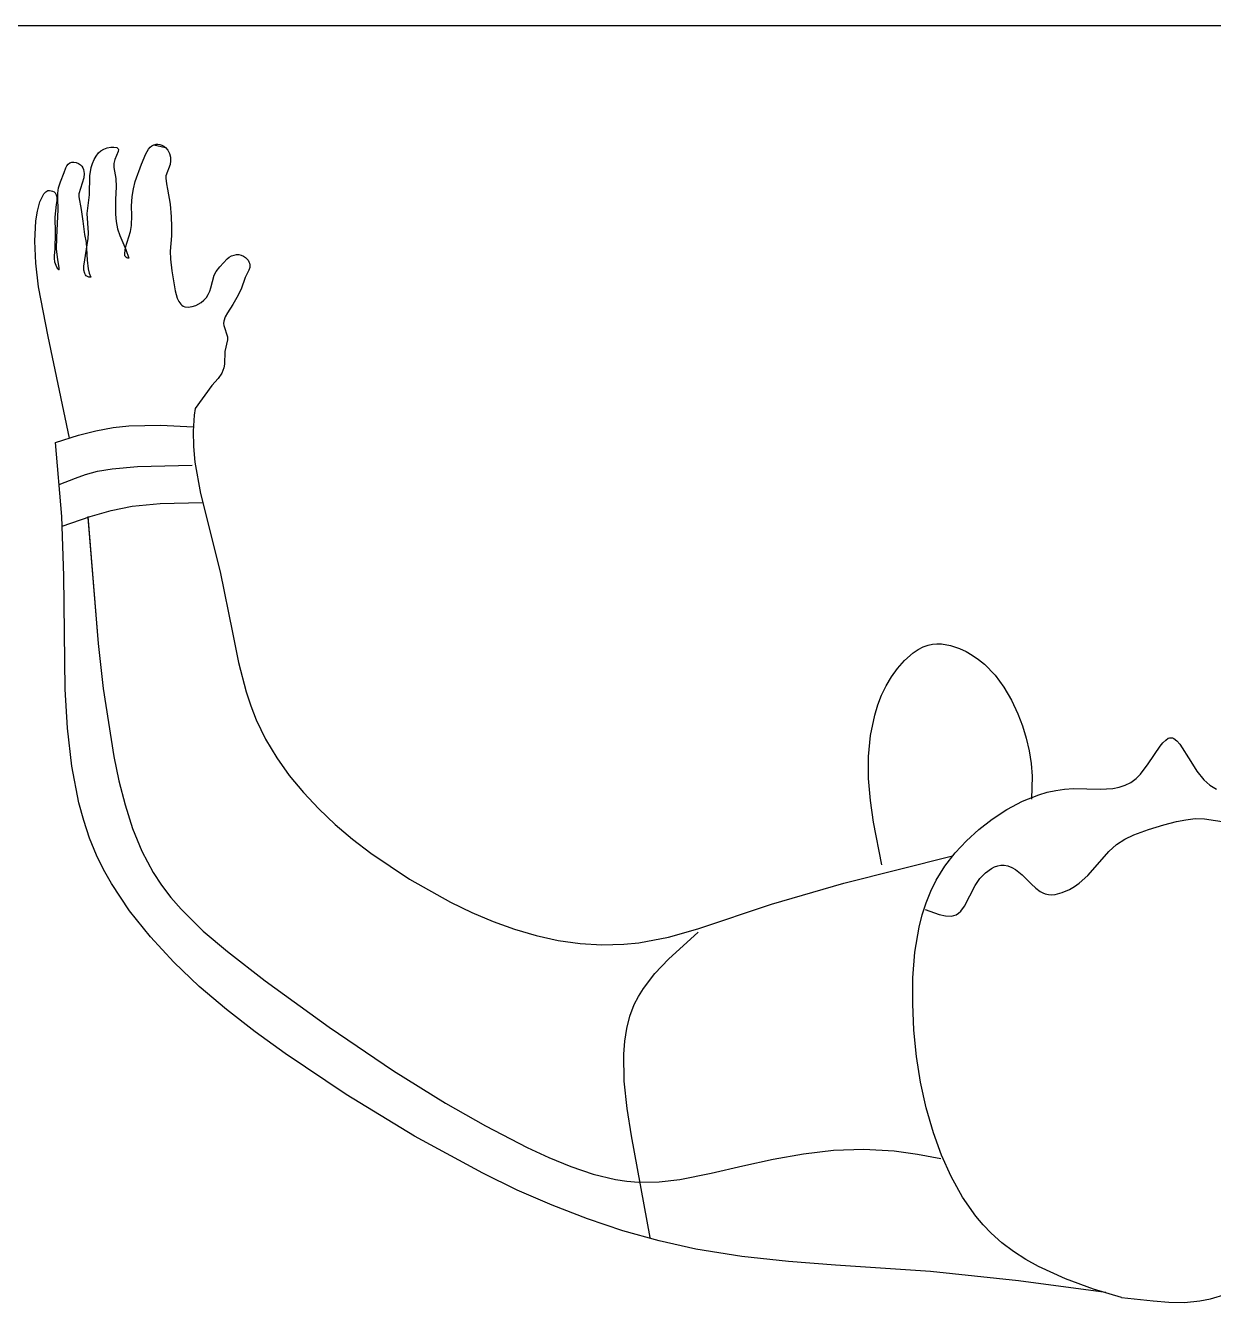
# Model space of a CAD drawing. Header units: metres. Extents: x 151 to 270, y 180 to 223.
# Drawn here: x 179.4234 to 179.6992, y 209.5564 to 209.8528 of the extents above; entities that cross this region are included whole.
import ezdxf

# ---------------------------------------------------------------- set-up
doc = ezdxf.new("R2010")
doc.units = ezdxf.units.M
doc.layers.add('1-AREA DE PRODUCCION', color=7, linetype='Continuous')

msp = doc.modelspace()

# ---------------------------------------------------------------- linework, layer by layer
at = {"layer": '1-AREA DE PRODUCCION', "color": 0}
msp.add_line((178.46996, 209.85282), (179.97515, 209.85282), dxfattribs=at)
at = {"layer": '1-AREA DE PRODUCCION', "color": 0, "lineweight": -2}
for p, q in [((179.44154, 209.82414), (179.44231, 209.82441)), ((179.44154, 209.82414), (179.44231, 209.82441)), ((179.44231, 209.82441), (179.44313, 209.82457)), ((179.44231, 209.82441), (179.44313, 209.82457)), ((179.44313, 209.82457), (179.4439, 209.82461)), ((179.44313, 209.82457), (179.4439, 209.82461)), ((179.4439, 209.82461), (179.44452, 209.82449)), ((179.4439, 209.82461), (179.44452, 209.82449)), ((179.44452, 209.82449), (179.44473, 209.82436)), ((179.44452, 209.82449), (179.44473, 209.82436)), ((179.44473, 209.82436), (179.44481, 209.82429)), ((179.44473, 209.82436), (179.44481, 209.82429)), ((179.44481, 209.82429), (179.44487, 209.8242)), ((179.44481, 209.82429), (179.44487, 209.8242)), ((179.45191, 209.82411), (179.45229, 209.82455)), ((179.45191, 209.82411), (179.45229, 209.82455)), ((179.45229, 209.82455), (179.4527, 209.8249)), ((179.45229, 209.82455), (179.4527, 209.8249)), ((179.4527, 209.8249), (179.45316, 209.82514)), ((179.4527, 209.8249), (179.45316, 209.82514)), ((179.45314, 209.82515), (179.45585, 209.82453)), ((179.45314, 209.82515), (179.45585, 209.82453)), ((179.45316, 209.82514), (179.45367, 209.82526)), ((179.45316, 209.82514), (179.45367, 209.82526)), ((179.45367, 209.82526), (179.45411, 209.82526)), ((179.45367, 209.82526), (179.45411, 209.82526)), ((179.45411, 209.82526), (179.45457, 209.82518)), ((179.45411, 209.82526), (179.45457, 209.82518)), ((179.45457, 209.82518), (179.45502, 209.82503)), ((179.45457, 209.82518), (179.45502, 209.82503)), ((179.45502, 209.82503), (179.45545, 209.82481)), ((179.45502, 209.82503), (179.45545, 209.82481)), ((179.45545, 209.82481), (179.45584, 209.82453)), ((179.45545, 209.82481), (179.45584, 209.82453)), ((179.45584, 209.82453), (179.45641, 209.8239)), ((179.45584, 209.82453), (179.45641, 209.8239)), ((179.43891, 209.82081), (179.43928, 209.8217)), ((179.43891, 209.82081), (179.43928, 209.8217)), ((179.43928, 209.8217), (179.43974, 209.82253)), ((179.43928, 209.8217), (179.43974, 209.82253)), ((179.43974, 209.82253), (179.44031, 209.82327)), ((179.43974, 209.82253), (179.44031, 209.82327)), ((179.44031, 209.82327), (179.44085, 209.82374)), ((179.44031, 209.82327), (179.44085, 209.82374)), ((179.44085, 209.82374), (179.44154, 209.82414)), ((179.44085, 209.82374), (179.44154, 209.82414)), ((179.44408, 209.8217), (179.44388, 209.82076)), ((179.44408, 209.8217), (179.44388, 209.82076)), ((179.44487, 209.82361), (179.44408, 209.8217)), ((179.44487, 209.82361), (179.44408, 209.8217)), ((179.44487, 209.8242), (179.44491, 209.82403)), ((179.44487, 209.8242), (179.44491, 209.82403)), ((179.44491, 209.82403), (179.44487, 209.82361)), ((179.44491, 209.82403), (179.44487, 209.82361)), ((179.45025, 209.82061), (179.45127, 209.82305)), ((179.45025, 209.82061), (179.45127, 209.82305)), ((179.45127, 209.82305), (179.45191, 209.82411)), ((179.45127, 209.82305), (179.45191, 209.82411)), ((179.45641, 209.8239), (179.45679, 209.82314)), ((179.45641, 209.8239), (179.45679, 209.82314)), ((179.45679, 209.82314), (179.45701, 209.8223)), ((179.45679, 209.82314), (179.45701, 209.8223)), ((179.45705, 209.82144), (179.45692, 209.82059)), ((179.45705, 209.82144), (179.45692, 209.82059)), ((179.45701, 209.8223), (179.45705, 209.82144)), ((179.45701, 209.8223), (179.45705, 209.82144)), ((179.43147, 209.8165), (179.43232, 209.81867)), ((179.43147, 209.8165), (179.43232, 209.81867)), ((179.43232, 209.81867), (179.4327, 209.81975)), ((179.43232, 209.81867), (179.4327, 209.81975)), ((179.4327, 209.81975), (179.43293, 209.82024)), ((179.4327, 209.81975), (179.43293, 209.82024)), ((179.43293, 209.82024), (179.43323, 209.82065)), ((179.43293, 209.82024), (179.43323, 209.82065)), ((179.43323, 209.82065), (179.43361, 209.82094)), ((179.43323, 209.82065), (179.43361, 209.82094)), ((179.43361, 209.82094), (179.43407, 209.8211)), ((179.43361, 209.82094), (179.43407, 209.8211)), ((179.43407, 209.8211), (179.4346, 209.82112)), ((179.43407, 209.8211), (179.4346, 209.82112)), ((179.4346, 209.82112), (179.43514, 209.82102)), ((179.4346, 209.82112), (179.43514, 209.82102)), ((179.43514, 209.82102), (179.43566, 209.82081)), ((179.43514, 209.82102), (179.43566, 209.82081)), ((179.43566, 209.82081), (179.43611, 209.82051)), ((179.43566, 209.82081), (179.43611, 209.82051)), ((179.43611, 209.82051), (179.43643, 209.82017)), ((179.43611, 209.82051), (179.43643, 209.82017)), ((179.43643, 209.82017), (179.43667, 209.81979)), ((179.43643, 209.82017), (179.43667, 209.81979)), ((179.43667, 209.81979), (179.43684, 209.81937)), ((179.43667, 209.81979), (179.43684, 209.81937)), ((179.43684, 209.81937), (179.43699, 209.81846)), ((179.43684, 209.81937), (179.43699, 209.81846)), ((179.43699, 209.81846), (179.43688, 209.81749)), ((179.43699, 209.81846), (179.43688, 209.81749)), ((179.43832, 209.81792), (179.43863, 209.81987)), ((179.43832, 209.81792), (179.43863, 209.81987)), ((179.43863, 209.81987), (179.43891, 209.82081)), ((179.43863, 209.81987), (179.43891, 209.82081)), ((179.44388, 209.82076), (179.44388, 209.81987)), ((179.44388, 209.82076), (179.44388, 209.81987)), ((179.44388, 209.81987), (179.44432, 209.81731)), ((179.44388, 209.81987), (179.44432, 209.81731)), ((179.44883, 209.81662), (179.45025, 209.82061)), ((179.44883, 209.81662), (179.45025, 209.82061)), ((179.45692, 209.82059), (179.45596, 209.81794)), ((179.45692, 209.82059), (179.45596, 209.81794)), ((179.43105, 209.81512), (179.43147, 209.8165)), ((179.43105, 209.81512), (179.43147, 209.8165)), ((179.43688, 209.81749), (179.43573, 209.81377)), ((179.43688, 209.81749), (179.43573, 209.81377)), ((179.43824, 209.81353), (179.43832, 209.81792)), ((179.43824, 209.81353), (179.43832, 209.81792)), ((179.44443, 209.81539), (179.44424, 209.81244)), ((179.44443, 209.81539), (179.44424, 209.81244)), ((179.44432, 209.81731), (179.44443, 209.81539)), ((179.44432, 209.81731), (179.44443, 209.81539)), ((179.4484, 209.81492), (179.44883, 209.81662)), ((179.4484, 209.81492), (179.44883, 209.81662)), ((179.45596, 209.81794), (179.45591, 209.81735)), ((179.45596, 209.81794), (179.45591, 209.81735)), ((179.45591, 209.81735), (179.45606, 209.81611)), ((179.45591, 209.81735), (179.45606, 209.81611)), ((179.45606, 209.81611), (179.45635, 209.81485)), ((179.45606, 209.81611), (179.45635, 209.81485)), ((179.42668, 209.81187), (179.4273, 209.81316)), ((179.42668, 209.81187), (179.4273, 209.81316)), ((179.4273, 209.81316), (179.42763, 209.81376)), ((179.4273, 209.81316), (179.42763, 209.81376)), ((179.42763, 209.81376), (179.42804, 209.81423)), ((179.42763, 209.81376), (179.42804, 209.81423)), ((179.42804, 209.81423), (179.42828, 209.81439)), ((179.42804, 209.81423), (179.42828, 209.81439)), ((179.42828, 209.81439), (179.42856, 209.8145)), ((179.42828, 209.81439), (179.42856, 209.8145)), ((179.42856, 209.8145), (179.42891, 209.81453)), ((179.42856, 209.8145), (179.42891, 209.81453)), ((179.42891, 209.81453), (179.42928, 209.81448)), ((179.42891, 209.81453), (179.42928, 209.81448)), ((179.42928, 209.81448), (179.42964, 209.81436)), ((179.42928, 209.81448), (179.42964, 209.81436)), ((179.42964, 209.81436), (179.42997, 209.81419)), ((179.42964, 209.81436), (179.42997, 209.81419)), ((179.42997, 209.81419), (179.43024, 209.81396)), ((179.42997, 209.81419), (179.43024, 209.81396)), ((179.43024, 209.81396), (179.4305, 209.81353)), ((179.43024, 209.81396), (179.4305, 209.81353)), ((179.4305, 209.81353), (179.43062, 209.81302)), ((179.4305, 209.81353), (179.43062, 209.81302)), ((179.43062, 209.81302), (179.43059, 209.81216)), ((179.43062, 209.81302), (179.43059, 209.81216)), ((179.43088, 209.8127), (179.43089, 209.81393)), ((179.43088, 209.8127), (179.43089, 209.81393)), ((179.43097, 209.81015), (179.43088, 209.8127)), ((179.43097, 209.81015), (179.43088, 209.8127)), ((179.43089, 209.81393), (179.43105, 209.81512)), ((179.43089, 209.81393), (179.43105, 209.81512)), ((179.43573, 209.81377), (179.43572, 209.81304)), ((179.43573, 209.81377), (179.43572, 209.81304)), ((179.43572, 209.81304), (179.4363, 209.8101)), ((179.43572, 209.81304), (179.4363, 209.8101)), ((179.43765, 209.80922), (179.43824, 209.81353)), ((179.43765, 209.80922), (179.43824, 209.81353)), ((179.44424, 209.81244), (179.44423, 209.80901)), ((179.44424, 209.81244), (179.44423, 209.80901)), ((179.44793, 209.81088), (179.44809, 209.81316)), ((179.44793, 209.81088), (179.44809, 209.81316)), ((179.44809, 209.81316), (179.4484, 209.81492)), ((179.44809, 209.81316), (179.4484, 209.81492)), ((179.45635, 209.81485), (179.45691, 209.81133)), ((179.45635, 209.81485), (179.45691, 209.81133)), ((179.42578, 209.80751), (179.42615, 209.80974)), ((179.42578, 209.80751), (179.42615, 209.80974)), ((179.42615, 209.80974), (179.42668, 209.81187)), ((179.42615, 209.80974), (179.42668, 209.81187)), ((179.43046, 209.81128), (179.43017, 209.80837)), ((179.43046, 209.81128), (179.43017, 209.80837)), ((179.43059, 209.81216), (179.43046, 209.81128)), ((179.43059, 209.81216), (179.43046, 209.81128)), ((179.43059, 209.80365), (179.43097, 209.81015)), ((179.43059, 209.80365), (179.43097, 209.81015)), ((179.4363, 209.8101), (179.43668, 209.80743)), ((179.4363, 209.8101), (179.43668, 209.80743)), ((179.44803, 209.80873), (179.44793, 209.81088)), ((179.44803, 209.80873), (179.44793, 209.81088)), ((179.45691, 209.81133), (179.45719, 209.8084)), ((179.45691, 209.81133), (179.45719, 209.8084)), ((179.4255, 209.80275), (179.42578, 209.80751)), ((179.4255, 209.80275), (179.42578, 209.80751)), ((179.43017, 209.80837), (179.43024, 209.80469)), ((179.43017, 209.80837), (179.43024, 209.80469)), ((179.43668, 209.80743), (179.43707, 209.80434)), ((179.43668, 209.80743), (179.43707, 209.80434)), ((179.43796, 209.8047), (179.43765, 209.80922)), ((179.43796, 209.8047), (179.43765, 209.80922)), ((179.44423, 209.80901), (179.44441, 209.80731)), ((179.44423, 209.80901), (179.44441, 209.80731)), ((179.44441, 209.80731), (179.44473, 209.80565)), ((179.44441, 209.80731), (179.44473, 209.80565)), ((179.44797, 209.80639), (179.44803, 209.80873)), ((179.44797, 209.80639), (179.44803, 209.80873)), ((179.45719, 209.8084), (179.45728, 209.80619)), ((179.45719, 209.8084), (179.45728, 209.80619)), ((179.43024, 209.80469), (179.43014, 209.80087)), ((179.43024, 209.80469), (179.43014, 209.80087)), ((179.43053, 209.80093), (179.43059, 209.80365)), ((179.43053, 209.80093), (179.43059, 209.80365)), ((179.43707, 209.80434), (179.43743, 209.80243)), ((179.43707, 209.80434), (179.43743, 209.80243)), ((179.43792, 209.80335), (179.43796, 209.8047)), ((179.43792, 209.80335), (179.43796, 209.8047)), ((179.44473, 209.80565), (179.44523, 209.80405)), ((179.44473, 209.80565), (179.44523, 209.80405)), ((179.44523, 209.80405), (179.44661, 209.80083)), ((179.44523, 209.80405), (179.44661, 209.80083)), ((179.4466, 209.80129), (179.4477, 209.805)), ((179.4466, 209.80129), (179.4477, 209.805)), ((179.4477, 209.805), (179.44797, 209.80639)), ((179.4477, 209.805), (179.44797, 209.80639)), ((179.45722, 209.80397), (179.45694, 209.80043)), ((179.45722, 209.80397), (179.45694, 209.80043)), ((179.45728, 209.80619), (179.45722, 209.80397)), ((179.45728, 209.80619), (179.45722, 209.80397)), ((179.42574, 209.79763), (179.4255, 209.80275)), ((179.42574, 209.79763), (179.4255, 209.80275)), ((179.43014, 209.80087), (179.42998, 209.79946)), ((179.43014, 209.80087), (179.42998, 209.79946)), ((179.43085, 209.79849), (179.43053, 209.80093)), ((179.43085, 209.79849), (179.43053, 209.80093)), ((179.43692, 209.79697), (179.43792, 209.80335)), ((179.43692, 209.79697), (179.43792, 209.80335)), ((179.43743, 209.80243), (179.43769, 209.79838)), ((179.43743, 209.80243), (179.43769, 209.79838)), ((179.44638, 209.79991), (179.4466, 209.80129)), ((179.44638, 209.79991), (179.4466, 209.80129)), ((179.44661, 209.80083), (179.44736, 209.7988)), ((179.44661, 209.80083), (179.44736, 209.7988)), ((179.4264, 209.7922), (179.42574, 209.79763)), ((179.4264, 209.7922), (179.42574, 209.79763)), ((179.42998, 209.79946), (179.42997, 209.79874)), ((179.42998, 209.79946), (179.42997, 209.79874)), ((179.42997, 209.79874), (179.43009, 209.79799)), ((179.42997, 209.79874), (179.43009, 209.79799)), ((179.43009, 209.79799), (179.43037, 209.79719)), ((179.43009, 209.79799), (179.43037, 209.79719)), ((179.43117, 209.79654), (179.43085, 209.79849)), ((179.43117, 209.79654), (179.43085, 209.79849)), ((179.43769, 209.79838), (179.43791, 209.79636)), ((179.43769, 209.79838), (179.43791, 209.79636)), ((179.44645, 209.79939), (179.44638, 209.79991)), ((179.44645, 209.79939), (179.44638, 209.79991)), ((179.44654, 209.79918), (179.44645, 209.79939)), ((179.44654, 209.79918), (179.44645, 209.79939)), ((179.44667, 209.79902), (179.44654, 209.79918)), ((179.44667, 209.79902), (179.44654, 209.79918)), ((179.44685, 209.79889), (179.44667, 209.79902)), ((179.44685, 209.79889), (179.44667, 209.79902)), ((179.44708, 209.79882), (179.44685, 209.79889)), ((179.44708, 209.79882), (179.44685, 209.79889)), ((179.44736, 209.7988), (179.44708, 209.79882)), ((179.44736, 209.7988), (179.44708, 209.79882)), ((179.45694, 209.80043), (179.45702, 209.79861)), ((179.45694, 209.80043), (179.45702, 209.79861)), ((179.45702, 209.79861), (179.45736, 209.7959)), ((179.45702, 209.79861), (179.45736, 209.7959)), ((179.46849, 209.79682), (179.4693, 209.79774)), ((179.46849, 209.79682), (179.4693, 209.79774)), ((179.4693, 209.79774), (179.47019, 209.79864)), ((179.4693, 209.79774), (179.47019, 209.79864)), ((179.47019, 209.79864), (179.47067, 209.79903)), ((179.47019, 209.79864), (179.47067, 209.79903)), ((179.47067, 209.79903), (179.4712, 209.79934)), ((179.47067, 209.79903), (179.4712, 209.79934)), ((179.4712, 209.79934), (179.47177, 209.79955)), ((179.4712, 209.79934), (179.47177, 209.79955)), ((179.47177, 209.79955), (179.47231, 209.79964)), ((179.47177, 209.79955), (179.47231, 209.79964)), ((179.47231, 209.79964), (179.47287, 209.79963)), ((179.47231, 209.79964), (179.47287, 209.79963)), ((179.47287, 209.79963), (179.47342, 209.79951)), ((179.47287, 209.79963), (179.47342, 209.79951)), ((179.47342, 209.79951), (179.47395, 209.79929)), ((179.47342, 209.79951), (179.47395, 209.79929)), ((179.47395, 209.79929), (179.47444, 209.79899)), ((179.47395, 209.79929), (179.47444, 209.79899)), ((179.47444, 209.79899), (179.47503, 209.79836)), ((179.47444, 209.79899), (179.47503, 209.79836)), ((179.47503, 209.79836), (179.47524, 209.798)), ((179.47503, 209.79836), (179.47524, 209.798)), ((179.47524, 209.798), (179.47539, 209.79762)), ((179.47524, 209.798), (179.47539, 209.79762)), ((179.47539, 209.79762), (179.47546, 209.79723)), ((179.47539, 209.79762), (179.47546, 209.79723)), ((179.43037, 209.79719), (179.43073, 209.79653)), ((179.43037, 209.79719), (179.43073, 209.79653)), ((179.43073, 209.79653), (179.43106, 209.79615)), ((179.43073, 209.79653), (179.43106, 209.79615)), ((179.43106, 209.79615), (179.43107, 209.79614)), ((179.43106, 209.79615), (179.43107, 209.79614)), ((179.43107, 209.79614), (179.43109, 209.79614)), ((179.43107, 209.79614), (179.43109, 209.79614)), ((179.43109, 209.79614), (179.43111, 209.79615)), ((179.43109, 209.79614), (179.43111, 209.79615)), ((179.43111, 209.79615), (179.43112, 209.79616)), ((179.43111, 209.79615), (179.43112, 209.79616)), ((179.43112, 209.79616), (179.43114, 209.79617)), ((179.43112, 209.79616), (179.43114, 209.79617)), ((179.43114, 209.79617), (179.43115, 209.79621)), ((179.43114, 209.79617), (179.43115, 209.79621)), ((179.43115, 209.79621), (179.43117, 209.79654)), ((179.43115, 209.79621), (179.43117, 209.79654)), ((179.43693, 209.79603), (179.43692, 209.79697)), ((179.43693, 209.79603), (179.43692, 209.79697)), ((179.4371, 209.79527), (179.43693, 209.79603)), ((179.4371, 209.79527), (179.43693, 209.79603)), ((179.43725, 209.79496), (179.4371, 209.79527)), ((179.43725, 209.79496), (179.4371, 209.79527)), ((179.43747, 209.79472), (179.43725, 209.79496)), ((179.43747, 209.79472), (179.43725, 209.79496)), ((179.43774, 209.79454), (179.43747, 209.79472)), ((179.43774, 209.79454), (179.43747, 209.79472)), ((179.43791, 209.79636), (179.43814, 209.79537)), ((179.43791, 209.79636), (179.43814, 209.79537)), ((179.43814, 209.79537), (179.4385, 209.7944)), ((179.43814, 209.79537), (179.4385, 209.7944)), ((179.45736, 209.7959), (179.4581, 209.7912)), ((179.45736, 209.7959), (179.4581, 209.7912)), ((179.46641, 209.79192), (179.46718, 209.79489)), ((179.46641, 209.79192), (179.46718, 209.79489)), ((179.46718, 209.79489), (179.46763, 209.7957)), ((179.46718, 209.79489), (179.46763, 209.7957)), ((179.46763, 209.7957), (179.46849, 209.79682)), ((179.46763, 209.7957), (179.46849, 209.79682)), ((179.47525, 209.79605), (179.47435, 209.7943)), ((179.47525, 209.79605), (179.47435, 209.7943)), ((179.47543, 209.79664), (179.47525, 209.79605)), ((179.47543, 209.79664), (179.47525, 209.79605)), ((179.47546, 209.79723), (179.47543, 209.79664)), ((179.47546, 209.79723), (179.47543, 209.79664)), ((179.42862, 209.7806), (179.4264, 209.7922)), ((179.42862, 209.7806), (179.4264, 209.7922)), ((179.43808, 209.79443), (179.43774, 209.79454)), ((179.43808, 209.79443), (179.43774, 209.79454)), ((179.4385, 209.7944), (179.43808, 209.79443)), ((179.4385, 209.7944), (179.43808, 209.79443)), ((179.46614, 209.79114), (179.46641, 209.79192)), ((179.46614, 209.79114), (179.46641, 209.79192)), ((179.47435, 209.7943), (179.4734, 209.79161)), ((179.47435, 209.7943), (179.4734, 209.79161)), ((179.4581, 209.7912), (179.4586, 209.78952)), ((179.4581, 209.7912), (179.4586, 209.78952)), ((179.4586, 209.78952), (179.45896, 209.78876)), ((179.4586, 209.78952), (179.45896, 209.78876)), ((179.45896, 209.78876), (179.45942, 209.78813)), ((179.45896, 209.78876), (179.45942, 209.78813)), ((179.46414, 209.78853), (179.4648, 209.78909)), ((179.46414, 209.78853), (179.4648, 209.78909)), ((179.4648, 209.78909), (179.46535, 209.78972)), ((179.4648, 209.78909), (179.46535, 209.78972)), ((179.46535, 209.78972), (179.46579, 209.79041)), ((179.46535, 209.78972), (179.46579, 209.79041)), ((179.46579, 209.79041), (179.46614, 209.79114)), ((179.46579, 209.79041), (179.46614, 209.79114)), ((179.47244, 209.78968), (179.47147, 209.78804)), ((179.47244, 209.78968), (179.47147, 209.78804)), ((179.4734, 209.79161), (179.47244, 209.78968)), ((179.4734, 209.79161), (179.47244, 209.78968)), ((179.45942, 209.78813), (179.45969, 209.78789)), ((179.45942, 209.78813), (179.45969, 209.78789)), ((179.45969, 209.78789), (179.45999, 209.78769)), ((179.45969, 209.78789), (179.45999, 209.78769)), ((179.45999, 209.78769), (179.46035, 209.78755)), ((179.45999, 209.78769), (179.46035, 209.78755)), ((179.46035, 209.78755), (179.46115, 209.78745)), ((179.46035, 209.78755), (179.46115, 209.78745)), ((179.46115, 209.78745), (179.46203, 209.78756)), ((179.46115, 209.78745), (179.46203, 209.78756)), ((179.46203, 209.78756), (179.46291, 209.78784)), ((179.46203, 209.78756), (179.46291, 209.78784)), ((179.46291, 209.78784), (179.46414, 209.78853)), ((179.46291, 209.78784), (179.46414, 209.78853)), ((179.47023, 209.78614), (179.46972, 209.78516)), ((179.47023, 209.78614), (179.46972, 209.78516)), ((179.47147, 209.78804), (179.47023, 209.78614)), ((179.47147, 209.78804), (179.47023, 209.78614)), ((179.46941, 209.78417), (179.46935, 209.78368)), ((179.46941, 209.78417), (179.46935, 209.78368)), ((179.46935, 209.78368), (179.46939, 209.78318)), ((179.46935, 209.78368), (179.46939, 209.78318)), ((179.46939, 209.78318), (179.47027, 209.78052)), ((179.46939, 209.78318), (179.47027, 209.78052)), ((179.46972, 209.78516), (179.46941, 209.78417)), ((179.46972, 209.78516), (179.46941, 209.78417)), ((179.43353, 209.75705), (179.42862, 209.7806)), ((179.47028, 209.77985), (179.46967, 209.77712)), ((179.47028, 209.77985), (179.46967, 209.77712)), ((179.47027, 209.78052), (179.47028, 209.77985)), ((179.46967, 209.77712), (179.46955, 209.77421)), ((179.46967, 209.77712), (179.46955, 209.77421)), ((179.46955, 209.77421), (179.4694, 209.77333)), ((179.46955, 209.77421), (179.4694, 209.77333)), ((179.4681, 209.7709), (179.46664, 209.76928)), ((179.46892, 209.77209), (179.4681, 209.7709)), ((179.46892, 209.77209), (179.4681, 209.7709)), ((179.4694, 209.77333), (179.46892, 209.77209)), ((179.4694, 209.77333), (179.46892, 209.77209)), ((179.46664, 209.76928), (179.46273, 209.7639)), ((179.46252, 209.76234), (179.46228, 209.75869)), ((179.46252, 209.76234), (179.46228, 209.75869)), ((179.46273, 209.76391), (179.46252, 209.76234)), ((179.46273, 209.76391), (179.46252, 209.76234)), ((179.43966, 209.75876), (179.44371, 209.75954)), ((179.43966, 209.75876), (179.44371, 209.75954)), ((179.44371, 209.75954), (179.44738, 209.75993)), ((179.44371, 209.75954), (179.44738, 209.75993)), ((179.44738, 209.75993), (179.45481, 209.76002)), ((179.44738, 209.75993), (179.45481, 209.76002)), ((179.45481, 209.76002), (179.4623, 209.75964)), ((179.45481, 209.76002), (179.4623, 209.75964)), ((179.43033, 209.75606), (179.43565, 209.7577)), ((179.43033, 209.75606), (179.43565, 209.7577)), ((179.43565, 209.7577), (179.43966, 209.75876)), ((179.43565, 209.7577), (179.43966, 209.75876)), ((179.46228, 209.75869), (179.46234, 209.75506)), ((179.46228, 209.75869), (179.46234, 209.75506)), ((179.43177, 209.73887), (179.43033, 209.75606)), ((179.46234, 209.75506), (179.46268, 209.75143)), ((179.46234, 209.75506), (179.46268, 209.75143)), ((179.44351, 209.74992), (179.44939, 209.75045)), ((179.44351, 209.74992), (179.44939, 209.75045)), ((179.44939, 209.75045), (179.46208, 209.75074)), ((179.44939, 209.75045), (179.46208, 209.75074)), ((179.46268, 209.75143), (179.46396, 209.7442)), ((179.46268, 209.75143), (179.46396, 209.7442)), ((179.43115, 209.74626), (179.43496, 209.74778)), ((179.43496, 209.74778), (179.43731, 209.74861)), ((179.43496, 209.74778), (179.43731, 209.74861)), ((179.43731, 209.74861), (179.44006, 209.74934)), ((179.43731, 209.74861), (179.44006, 209.74934)), ((179.44006, 209.74934), (179.44351, 209.74992)), ((179.44006, 209.74934), (179.44351, 209.74992)), ((179.44321, 209.74023), (179.44815, 209.74126)), ((179.44321, 209.74023), (179.44815, 209.74126)), ((179.44815, 209.74126), (179.45462, 209.74189)), ((179.44815, 209.74126), (179.45462, 209.74189)), ((179.45462, 209.74189), (179.46445, 209.74206)), ((179.45462, 209.74189), (179.46445, 209.74206)), ((179.46396, 209.7442), (179.46857, 209.72601)), ((179.46396, 209.7442), (179.46857, 209.72601)), ((179.43224, 209.7251), (179.43177, 209.73887)), ((179.43224, 209.7251), (179.43177, 209.73887)), ((179.4319, 209.73661), (179.43834, 209.73882)), ((179.4319, 209.73661), (179.43834, 209.73882)), ((179.43783, 209.73885), (179.44022, 209.70938)), ((179.43784, 209.73865), (179.44022, 209.70938)), ((179.43834, 209.73882), (179.44321, 209.74023)), ((179.43834, 209.73882), (179.44321, 209.74023)), ((179.43258, 209.69878), (179.43224, 209.7251)), ((179.43258, 209.69878), (179.43224, 209.7251)), ((179.46857, 209.72601), (179.47139, 209.71188)), ((179.46857, 209.72601), (179.47139, 209.71188)), ((179.47139, 209.71188), (179.47283, 209.70492)), ((179.47139, 209.71188), (179.47283, 209.70492)), ((179.44022, 209.70938), (179.44141, 209.69889)), ((179.44022, 209.70938), (179.44141, 209.69889)), ((179.63177, 209.70856), (179.63298, 209.70899)), ((179.63177, 209.70856), (179.63298, 209.70899)), ((179.63298, 209.70899), (179.63398, 209.7092)), ((179.63298, 209.70899), (179.63398, 209.7092)), ((179.63398, 209.7092), (179.63501, 209.70928)), ((179.63398, 209.7092), (179.63501, 209.70928)), ((179.63501, 209.70928), (179.63605, 209.70925)), ((179.63501, 209.70928), (179.63605, 209.70925)), ((179.63605, 209.70925), (179.63816, 209.7089)), ((179.63605, 209.70925), (179.63816, 209.7089)), ((179.63816, 209.7089), (179.64025, 209.7082)), ((179.63816, 209.7089), (179.64025, 209.7082)), ((179.62747, 209.70538), (179.6295, 209.70719)), ((179.62747, 209.70538), (179.6295, 209.70719)), ((179.6295, 209.70719), (179.63061, 209.70794)), ((179.6295, 209.70719), (179.63061, 209.70794)), ((179.63061, 209.70794), (179.63177, 209.70856)), ((179.63061, 209.70794), (179.63177, 209.70856)), ((179.64025, 209.7082), (179.64176, 209.70749)), ((179.64025, 209.7082), (179.64176, 209.70749)), ((179.64176, 209.70749), (179.64321, 209.70667)), ((179.64176, 209.70749), (179.64321, 209.70667)), ((179.64321, 209.70667), (179.64469, 209.70566)), ((179.64321, 209.70667), (179.64469, 209.70566)), ((179.47283, 209.70492), (179.4746, 209.69814)), ((179.47283, 209.70492), (179.4746, 209.69814)), ((179.62443, 209.7016), (179.62585, 209.70356)), ((179.62443, 209.7016), (179.62585, 209.70356)), ((179.62585, 209.70356), (179.62747, 209.70538)), ((179.62585, 209.70356), (179.62747, 209.70538)), ((179.64469, 209.70566), (179.64606, 209.70454)), ((179.64469, 209.70566), (179.64606, 209.70454)), ((179.64606, 209.70454), (179.6485, 209.70205)), ((179.64606, 209.70454), (179.6485, 209.70205)), ((179.62321, 209.69953), (179.62443, 209.7016)), ((179.62321, 209.69953), (179.62443, 209.7016)), ((179.6485, 209.70205), (179.65057, 209.69926)), ((179.6485, 209.70205), (179.65057, 209.69926)), ((179.43308, 209.68968), (179.43258, 209.69878)), ((179.43308, 209.68968), (179.43258, 209.69878)), ((179.44141, 209.69889), (179.44389, 209.68313)), ((179.44141, 209.69889), (179.44389, 209.68313)), ((179.4746, 209.69814), (179.47568, 209.69486)), ((179.4746, 209.69814), (179.47568, 209.69486)), ((179.62129, 209.69509), (179.62216, 209.69735)), ((179.62129, 209.69509), (179.62216, 209.69735)), ((179.62216, 209.69735), (179.62321, 209.69953)), ((179.62216, 209.69735), (179.62321, 209.69953)), ((179.65057, 209.69926), (179.65232, 209.69624)), ((179.65057, 209.69926), (179.65232, 209.69624)), ((179.47568, 209.69486), (179.47694, 209.69164)), ((179.47568, 209.69486), (179.47694, 209.69164)), ((179.62057, 209.69276), (179.62129, 209.69509)), ((179.62057, 209.69276), (179.62129, 209.69509)), ((179.65232, 209.69624), (179.6538, 209.69307)), ((179.65232, 209.69624), (179.6538, 209.69307)), ((179.47694, 209.69164), (179.47911, 209.68714)), ((179.47694, 209.69164), (179.47911, 209.68714)), ((179.61959, 209.68797), (179.62057, 209.69276)), ((179.61959, 209.68797), (179.62057, 209.69276)), ((179.6538, 209.69307), (179.65487, 209.69026)), ((179.6538, 209.69307), (179.65487, 209.69026)), ((179.43407, 209.68086), (179.43308, 209.68968)), ((179.43407, 209.68086), (179.43308, 209.68968)), ((179.61914, 209.68312), (179.61959, 209.68797)), ((179.61914, 209.68312), (179.61959, 209.68797)), ((179.65487, 209.69026), (179.65576, 209.68739)), ((179.65487, 209.69026), (179.65576, 209.68739)), ((179.47911, 209.68714), (179.48168, 209.68282)), ((179.47911, 209.68714), (179.48168, 209.68282)), ((179.65576, 209.68739), (179.65644, 209.68448)), ((179.65576, 209.68739), (179.65644, 209.68448)), ((179.68407, 209.68142), (179.68685, 209.68555)), ((179.68407, 209.68142), (179.68685, 209.68555)), ((179.68685, 209.68555), (179.68749, 209.68634)), ((179.68685, 209.68555), (179.68749, 209.68634)), ((179.68749, 209.68634), (179.68812, 209.68695)), ((179.68749, 209.68634), (179.68812, 209.68695)), ((179.68812, 209.68695), (179.68872, 209.68735)), ((179.68812, 209.68695), (179.68872, 209.68735)), ((179.68872, 209.68735), (179.68903, 209.68746)), ((179.68872, 209.68735), (179.68903, 209.68746)), ((179.68903, 209.68746), (179.68933, 209.68749)), ((179.68903, 209.68746), (179.68933, 209.68749)), ((179.68933, 209.68749), (179.68967, 209.68744)), ((179.68933, 209.68749), (179.68967, 209.68744)), ((179.68967, 209.68744), (179.69001, 209.68731)), ((179.68967, 209.68744), (179.69001, 209.68731)), ((179.69001, 209.68731), (179.6907, 209.68679)), ((179.69001, 209.68731), (179.6907, 209.68679)), ((179.6907, 209.68679), (179.69139, 209.68601)), ((179.6907, 209.68679), (179.69139, 209.68601)), ((179.69139, 209.68601), (179.69395, 209.68196)), ((179.69139, 209.68601), (179.69395, 209.68196)), ((179.44389, 209.68313), (179.44506, 209.67748)), ((179.44389, 209.68313), (179.44506, 209.67748)), ((179.48168, 209.68282), (179.48461, 209.67869)), ((179.48168, 209.68282), (179.48461, 209.67869)), ((179.61914, 209.67799), (179.61914, 209.68312)), ((179.61914, 209.67799), (179.61914, 209.68312)), ((179.65644, 209.68448), (179.65689, 209.68154)), ((179.65644, 209.68448), (179.65689, 209.68154)), ((179.43573, 209.67236), (179.43407, 209.68086)), ((179.43573, 209.67236), (179.43407, 209.68086)), ((179.65689, 209.68154), (179.65711, 209.67858)), ((179.65689, 209.68154), (179.65711, 209.67858)), ((179.68127, 209.67806), (179.68226, 209.67905)), ((179.68127, 209.67806), (179.68226, 209.67905)), ((179.68226, 209.67905), (179.68407, 209.68142)), ((179.68226, 209.67905), (179.68407, 209.68142)), ((179.69395, 209.68196), (179.69539, 209.67971)), ((179.69395, 209.68196), (179.69539, 209.67971)), ((179.69539, 209.67971), (179.69698, 209.67772)), ((179.69539, 209.67971), (179.69698, 209.67772)), ((179.44506, 209.67748), (179.44648, 209.67189)), ((179.44506, 209.67748), (179.44648, 209.67189)), ((179.48461, 209.67869), (179.48788, 209.67474)), ((179.48461, 209.67869), (179.48788, 209.67474)), ((179.61955, 209.67294), (179.61914, 209.67799)), ((179.61955, 209.67294), (179.61914, 209.67799)), ((179.65711, 209.67858), (179.65699, 209.67323)), ((179.65711, 209.67858), (179.65699, 209.67323)), ((179.67731, 209.67601), (179.6787, 209.67647)), ((179.67731, 209.67601), (179.6787, 209.67647)), ((179.6787, 209.67647), (179.68002, 209.67713)), ((179.6787, 209.67647), (179.68002, 209.67713)), ((179.68002, 209.67713), (179.68127, 209.67806)), ((179.68002, 209.67713), (179.68127, 209.67806)), ((179.69698, 209.67772), (179.6984, 209.67647)), ((179.69698, 209.67772), (179.6984, 209.67647)), ((179.6984, 209.67647), (179.69994, 209.67555)), ((179.6984, 209.67647), (179.69994, 209.67555)), ((179.48788, 209.67474), (179.49144, 209.67097)), ((179.48788, 209.67474), (179.49144, 209.67097)), ((179.65488, 209.67277), (179.65866, 209.67427)), ((179.65488, 209.67277), (179.65866, 209.67427)), ((179.65866, 209.67427), (179.66062, 209.67484)), ((179.65866, 209.67427), (179.66062, 209.67484)), ((179.66062, 209.67484), (179.66261, 209.67527)), ((179.66062, 209.67484), (179.66261, 209.67527)), ((179.66261, 209.67527), (179.66464, 209.67556)), ((179.66261, 209.67527), (179.66464, 209.67556)), ((179.66464, 209.67556), (179.66672, 209.6757)), ((179.66464, 209.67556), (179.66672, 209.6757)), ((179.66672, 209.6757), (179.67288, 209.67556)), ((179.66672, 209.6757), (179.67288, 209.67556)), ((179.67288, 209.67556), (179.67588, 209.67573)), ((179.67288, 209.67556), (179.67588, 209.67573)), ((179.67588, 209.67573), (179.67731, 209.67601)), ((179.67588, 209.67573), (179.67731, 209.67601)), ((179.43686, 209.66824), (179.43573, 209.67236)), ((179.43686, 209.66824), (179.43573, 209.67236)), ((179.44648, 209.67189), (179.44821, 209.66644)), ((179.44648, 209.67189), (179.44821, 209.66644)), ((179.49144, 209.67097), (179.49526, 209.66737)), ((179.49144, 209.67097), (179.49526, 209.66737)), ((179.62027, 209.66792), (179.61955, 209.67294)), ((179.62027, 209.66792), (179.61955, 209.67294)), ((179.64783, 209.6686), (179.65127, 209.67086)), ((179.64783, 209.6686), (179.65127, 209.67086)), ((179.65127, 209.67086), (179.65488, 209.67277)), ((179.65127, 209.67086), (179.65488, 209.67277)), ((179.43823, 209.6642), (179.43686, 209.66824)), ((179.43823, 209.6642), (179.43686, 209.66824)), ((179.49526, 209.66737), (179.49932, 209.66394)), ((179.49526, 209.66737), (179.49932, 209.66394)), ((179.62222, 209.65798), (179.62027, 209.66792)), ((179.62222, 209.65798), (179.62027, 209.66792)), ((179.64473, 209.66621), (179.64783, 209.6686)), ((179.64473, 209.66621), (179.64783, 209.6686)), ((179.68415, 209.66621), (179.68769, 209.66723)), ((179.68415, 209.66621), (179.68769, 209.66723)), ((179.68769, 209.66723), (179.69062, 209.66801)), ((179.68769, 209.66723), (179.69062, 209.66801)), ((179.69062, 209.66801), (179.6928, 209.66845)), ((179.69062, 209.66801), (179.6928, 209.66845)), ((179.6928, 209.66845), (179.69497, 209.6687)), ((179.6928, 209.66845), (179.69497, 209.6687)), ((179.69497, 209.6687), (179.69711, 209.66867)), ((179.69497, 209.6687), (179.69711, 209.66867)), ((179.69711, 209.66867), (179.70582, 209.66737)), ((179.69711, 209.66867), (179.70582, 209.66737)), ((179.43986, 209.66024), (179.43823, 209.6642)), ((179.43986, 209.66024), (179.43823, 209.6642)), ((179.44821, 209.66644), (179.45036, 209.66119)), ((179.44821, 209.66644), (179.45036, 209.66119)), ((179.64184, 209.66359), (179.64473, 209.66621)), ((179.64184, 209.66359), (179.64473, 209.66621)), ((179.67863, 209.66395), (179.68073, 209.66498)), ((179.67863, 209.66395), (179.68073, 209.66498)), ((179.68073, 209.66498), (179.68415, 209.66621)), ((179.68073, 209.66498), (179.68415, 209.66621)), ((179.49932, 209.66394), (179.50357, 209.66069)), ((179.49932, 209.66394), (179.50357, 209.66069)), ((179.6392, 209.66075), (179.64184, 209.66359)), ((179.6392, 209.66075), (179.64184, 209.66359)), ((179.67496, 209.66109), (179.67671, 209.66269)), ((179.67496, 209.66109), (179.67671, 209.66269)), ((179.67671, 209.66269), (179.67863, 209.66395)), ((179.67671, 209.66269), (179.67863, 209.66395)), ((179.44148, 209.65691), (179.43986, 209.66024)), ((179.44148, 209.65691), (179.43986, 209.66024)), ((179.45036, 209.66119), (179.45298, 209.65624)), ((179.45036, 209.66119), (179.45298, 209.65624)), ((179.50357, 209.66069), (179.51255, 209.65468)), ((179.50357, 209.66069), (179.51255, 209.65468)), ((179.6134, 209.65376), (179.63862, 209.66007)), ((179.6134, 209.65376), (179.63862, 209.66007)), ((179.63685, 209.6577), (179.6392, 209.66075)), ((179.63685, 209.6577), (179.6392, 209.66075)), ((179.67004, 209.6555), (179.67335, 209.65929)), ((179.67004, 209.6555), (179.67335, 209.65929)), ((179.67335, 209.65929), (179.67496, 209.66109)), ((179.67335, 209.65929), (179.67496, 209.66109)), ((179.4433, 209.65365), (179.44148, 209.65691)), ((179.4433, 209.65365), (179.44148, 209.65691)), ((179.45298, 209.65624), (179.45495, 209.65326)), ((179.45298, 209.65624), (179.45495, 209.65326)), ((179.63484, 209.65446), (179.63685, 209.6577)), ((179.63484, 209.65446), (179.63685, 209.6577)), ((179.64498, 209.65478), (179.64625, 209.65611)), ((179.64498, 209.65478), (179.64625, 209.65611)), ((179.64625, 209.65611), (179.64764, 209.65713)), ((179.64625, 209.65611), (179.64764, 209.65713)), ((179.64764, 209.65713), (179.64837, 209.6575)), ((179.64764, 209.65713), (179.64837, 209.6575)), ((179.64837, 209.6575), (179.64911, 209.65776)), ((179.64837, 209.6575), (179.64911, 209.65776)), ((179.64911, 209.65776), (179.64987, 209.65789)), ((179.64911, 209.65776), (179.64987, 209.65789)), ((179.64987, 209.65789), (179.65062, 209.65789)), ((179.64987, 209.65789), (179.65062, 209.65789)), ((179.65062, 209.65789), (179.6515, 209.65772)), ((179.65062, 209.65789), (179.6515, 209.65772)), ((179.6515, 209.65772), (179.65236, 209.65738)), ((179.6515, 209.65772), (179.65236, 209.65738)), ((179.65236, 209.65738), (179.65321, 209.6569)), ((179.65236, 209.65738), (179.65321, 209.6569)), ((179.65321, 209.6569), (179.65481, 209.65565)), ((179.65321, 209.6569), (179.65481, 209.65565)), ((179.65481, 209.65565), (179.65692, 209.65355)), ((179.65481, 209.65565), (179.65692, 209.65355)), ((179.66806, 209.65375), (179.67004, 209.6555)), ((179.66806, 209.65375), (179.67004, 209.6555)), ((179.44749, 209.64732), (179.4433, 209.65365)), ((179.44749, 209.64732), (179.4433, 209.65365)), ((179.45495, 209.65326), (179.45711, 209.65042)), ((179.45495, 209.65326), (179.45711, 209.65042)), ((179.51255, 209.65468), (179.52208, 209.6493)), ((179.51255, 209.65468), (179.52208, 209.6493)), ((179.59662, 209.64883), (179.6134, 209.65376)), ((179.59662, 209.64883), (179.6134, 209.65376)), ((179.63355, 209.65186), (179.63484, 209.65446)), ((179.63355, 209.65186), (179.63484, 209.65446)), ((179.64142, 209.64842), (179.64388, 209.65322)), ((179.64142, 209.64842), (179.64388, 209.65322)), ((179.64388, 209.65322), (179.64498, 209.65478)), ((179.64388, 209.65322), (179.64498, 209.65478)), ((179.65692, 209.65355), (179.65795, 209.65258)), ((179.65692, 209.65355), (179.65795, 209.65258)), ((179.65795, 209.65258), (179.659, 209.65178)), ((179.65795, 209.65258), (179.659, 209.65178)), ((179.66575, 209.65226), (179.66694, 209.65295)), ((179.66575, 209.65226), (179.66694, 209.65295)), ((179.66694, 209.65295), (179.66806, 209.65375)), ((179.66694, 209.65295), (179.66806, 209.65375)), ((179.45711, 209.65042), (179.45946, 209.64771)), ((179.45711, 209.65042), (179.45946, 209.64771)), ((179.63247, 209.64917), (179.63355, 209.65186)), ((179.63247, 209.64917), (179.63355, 209.65186)), ((179.659, 209.65178), (179.65957, 209.65147)), ((179.659, 209.65178), (179.65957, 209.65147)), ((179.65957, 209.65147), (179.66015, 209.65125)), ((179.65957, 209.65147), (179.66015, 209.65125)), ((179.66015, 209.65125), (179.66089, 209.65109)), ((179.66015, 209.65125), (179.66089, 209.65109)), ((179.66089, 209.65109), (179.66166, 209.65104)), ((179.66089, 209.65109), (179.66166, 209.65104)), ((179.66166, 209.65104), (179.66246, 209.65112)), ((179.66166, 209.65104), (179.66246, 209.65112)), ((179.66246, 209.65112), (179.66411, 209.65153)), ((179.66246, 209.65112), (179.66411, 209.65153)), ((179.66411, 209.65153), (179.66575, 209.65226)), ((179.66411, 209.65153), (179.66575, 209.65226)), ((179.45234, 209.64123), (179.44749, 209.64732)), ((179.45234, 209.64123), (179.44749, 209.64732)), ((179.45946, 209.64771), (179.46462, 209.6426)), ((179.45946, 209.64771), (179.46462, 209.6426)), ((179.52208, 209.6493), (179.52697, 209.64693)), ((179.52208, 209.6493), (179.52697, 209.64693)), ((179.52697, 209.64693), (179.53192, 209.64483)), ((179.52697, 209.64693), (179.53192, 209.64483)), ((179.5795, 209.6431), (179.59662, 209.64883)), ((179.5795, 209.6431), (179.59662, 209.64883)), ((179.63158, 209.64639), (179.63247, 209.64917)), ((179.63158, 209.64639), (179.63247, 209.64917)), ((179.63228, 209.64758), (179.63549, 209.64648)), ((179.63228, 209.64758), (179.63549, 209.64648)), ((179.63549, 209.64648), (179.63698, 209.64615)), ((179.63549, 209.64648), (179.63698, 209.64615)), ((179.6395, 209.64639), (179.64005, 209.64673)), ((179.6395, 209.64639), (179.64005, 209.64673)), ((179.64005, 209.64673), (179.64055, 209.64719)), ((179.64005, 209.64673), (179.64055, 209.64719)), ((179.64055, 209.64719), (179.64142, 209.64842)), ((179.64055, 209.64719), (179.64142, 209.64842)), ((179.53192, 209.64483), (179.53692, 209.64302)), ((179.53192, 209.64483), (179.53692, 209.64302)), ((179.6299, 209.6377), (179.63086, 209.64355)), ((179.6299, 209.6377), (179.63086, 209.64355)), ((179.63086, 209.64355), (179.63158, 209.64639)), ((179.63086, 209.64355), (179.63158, 209.64639)), ((179.63698, 209.64615), (179.63834, 209.64609)), ((179.63698, 209.64615), (179.63834, 209.64609)), ((179.63834, 209.64609), (179.63894, 209.64619)), ((179.63834, 209.64609), (179.63894, 209.64619)), ((179.63894, 209.64619), (179.6395, 209.64639)), ((179.63894, 209.64619), (179.6395, 209.64639)), ((179.45777, 209.63539), (179.45234, 209.64123)), ((179.45777, 209.63539), (179.45234, 209.64123)), ((179.46462, 209.6426), (179.47022, 209.63783)), ((179.46462, 209.6426), (179.47022, 209.63783)), ((179.53692, 209.64302), (179.54197, 209.64154)), ((179.53692, 209.64302), (179.54197, 209.64154)), ((179.54197, 209.64154), (179.54704, 209.64042)), ((179.54197, 209.64154), (179.54704, 209.64042)), ((179.56574, 209.6399), (179.57264, 209.64122)), ((179.56574, 209.6399), (179.57264, 209.64122)), ((179.57263, 209.63605), (179.57959, 209.64232)), ((179.57263, 209.63605), (179.57959, 209.64232)), ((179.57264, 209.64122), (179.5795, 209.6431)), ((179.57264, 209.64122), (179.5795, 209.6431)), ((179.47022, 209.63783), (179.47904, 209.63109)), ((179.47022, 209.63783), (179.47904, 209.63109)), ((179.54704, 209.64042), (179.55212, 209.63969)), ((179.54704, 209.64042), (179.55212, 209.63969)), ((179.55212, 209.63969), (179.55721, 209.63938)), ((179.55212, 209.63969), (179.55721, 209.63938)), ((179.55721, 209.63938), (179.56228, 209.63953)), ((179.55721, 209.63938), (179.56228, 209.63953)), ((179.56228, 209.63953), (179.56574, 209.6399)), ((179.56228, 209.63953), (179.56574, 209.6399)), ((179.62944, 209.63172), (179.6299, 209.6377)), ((179.62944, 209.63172), (179.6299, 209.6377)), ((179.4637, 209.62977), (179.45777, 209.63539)), ((179.4637, 209.62977), (179.45777, 209.63539)), ((179.56951, 209.63276), (179.57263, 209.63605)), ((179.56951, 209.63276), (179.57263, 209.63605)), ((179.56683, 209.62927), (179.56951, 209.63276)), ((179.56683, 209.62927), (179.56951, 209.63276)), ((179.62939, 209.62573), (179.62944, 209.63172)), ((179.62939, 209.62573), (179.62944, 209.63172)), ((179.47004, 209.62437), (179.4637, 209.62977)), ((179.47004, 209.62437), (179.4637, 209.62977)), ((179.47904, 209.63109), (179.49386, 209.62032)), ((179.47904, 209.63109), (179.49386, 209.62032)), ((179.5657, 209.62744), (179.56683, 209.62927)), ((179.5657, 209.62744), (179.56683, 209.62927)), ((179.56473, 209.62554), (179.5657, 209.62744)), ((179.56473, 209.62554), (179.5657, 209.62744)), ((179.62966, 209.61958), (179.62939, 209.62573)), ((179.62966, 209.61958), (179.62939, 209.62573)), ((179.47671, 209.61918), (179.47004, 209.62437)), ((179.47671, 209.61918), (179.47004, 209.62437)), ((179.56296, 209.61999), (179.56369, 209.62282)), ((179.56296, 209.61999), (179.56369, 209.62282)), ((179.56369, 209.62282), (179.56473, 209.62554)), ((179.56369, 209.62282), (179.56473, 209.62554)), ((179.49386, 209.62032), (179.5088, 209.61016)), ((179.49386, 209.62032), (179.5088, 209.61016)), ((179.56249, 209.61704), (179.56296, 209.61999)), ((179.56249, 209.61704), (179.56296, 209.61999)), ((179.48362, 209.61418), (179.47671, 209.61918)), ((179.48362, 209.61418), (179.47671, 209.61918)), ((179.56227, 209.61401), (179.56249, 209.61704)), ((179.56227, 209.61401), (179.56249, 209.61704)), ((179.63024, 209.61351), (179.62966, 209.61958)), ((179.63024, 209.61351), (179.62966, 209.61958)), ((179.49783, 209.6047), (179.48362, 209.61418)), ((179.49783, 209.6047), (179.48362, 209.61418)), ((179.5624, 209.60777), (179.56227, 209.61401)), ((179.5624, 209.60777), (179.56227, 209.61401)), ((179.63117, 209.60752), (179.63024, 209.61351)), ((179.63117, 209.60752), (179.63024, 209.61351)), ((179.5088, 209.61016), (179.52085, 209.60265)), ((179.5088, 209.61016), (179.52085, 209.60265)), ((179.56309, 209.6014), (179.5624, 209.60777)), ((179.56309, 209.6014), (179.5624, 209.60777)), ((179.63248, 209.6016), (179.63117, 209.60752)), ((179.63248, 209.6016), (179.63117, 209.60752)), ((179.51365, 209.59503), (179.49783, 209.6047)), ((179.51365, 209.59503), (179.49783, 209.6047)), ((179.52085, 209.60265), (179.53018, 209.59736)), ((179.52085, 209.60265), (179.53018, 209.59736)), ((179.56408, 209.59507), (179.56309, 209.6014)), ((179.56408, 209.59507), (179.56309, 209.6014)), ((179.63419, 209.59573), (179.63248, 209.6016)), ((179.63419, 209.59573), (179.63248, 209.6016)), ((179.53018, 209.59736), (179.53985, 209.59239)), ((179.53018, 209.59736), (179.53985, 209.59239)), ((179.52954, 209.58637), (179.51365, 209.59503)), ((179.52954, 209.58637), (179.51365, 209.59503)), ((179.56841, 209.57149), (179.56408, 209.59507)), ((179.56841, 209.57149), (179.56408, 209.59507)), ((179.63605, 209.5906), (179.63419, 209.59573)), ((179.63605, 209.5906), (179.63419, 209.59573)), ((179.53985, 209.59239), (179.54487, 209.59006)), ((179.53985, 209.59239), (179.54487, 209.59006)), ((179.59695, 209.58966), (179.60399, 209.5909)), ((179.59695, 209.58966), (179.60399, 209.5909)), ((179.60399, 209.5909), (179.61102, 209.59173)), ((179.60399, 209.5909), (179.61102, 209.59173)), ((179.61102, 209.59173), (179.61804, 209.59201)), ((179.61102, 209.59173), (179.61804, 209.59201)), ((179.61804, 209.59201), (179.62504, 209.59162)), ((179.61804, 209.59201), (179.62504, 209.59162)), ((179.62504, 209.59162), (179.63047, 209.59084)), ((179.62504, 209.59162), (179.63047, 209.59084)), ((179.63047, 209.59084), (179.63588, 209.58982)), ((179.63047, 209.59084), (179.63588, 209.58982)), ((179.63829, 209.58561), (179.63605, 209.5906)), ((179.63829, 209.58561), (179.63605, 209.5906)), ((179.54487, 209.59006), (179.54997, 209.58795)), ((179.54487, 209.59006), (179.54997, 209.58795)), ((179.54997, 209.58795), (179.55515, 209.58621)), ((179.54997, 209.58795), (179.55515, 209.58621)), ((179.5826, 209.5864), (179.58991, 209.58813)), ((179.5826, 209.5864), (179.58991, 209.58813)), ((179.58991, 209.58813), (179.59695, 209.58966)), ((179.58991, 209.58813), (179.59695, 209.58966)), ((179.53756, 209.58249), (179.52954, 209.58637)), ((179.53756, 209.58249), (179.52954, 209.58637)), ((179.55515, 209.58621), (179.56039, 209.58496)), ((179.55515, 209.58621), (179.56039, 209.58496)), ((179.56039, 209.58496), (179.56302, 209.58457)), ((179.56039, 209.58496), (179.56302, 209.58457)), ((179.56302, 209.58457), (179.56567, 209.58435)), ((179.56302, 209.58457), (179.56567, 209.58435)), ((179.56567, 209.58435), (179.57048, 209.58441)), ((179.56567, 209.58435), (179.57048, 209.58441)), ((179.57048, 209.58441), (179.57532, 209.58497)), ((179.57048, 209.58441), (179.57532, 209.58497)), ((179.57532, 209.58497), (179.5826, 209.5864)), ((179.57532, 209.58497), (179.5826, 209.5864)), ((179.64093, 209.58085), (179.63829, 209.58561)), ((179.64093, 209.58085), (179.63829, 209.58561)), ((179.54565, 209.57895), (179.53756, 209.58249)), ((179.54565, 209.57895), (179.53756, 209.58249)), ((179.55382, 209.57578), (179.54565, 209.57895)), ((179.55382, 209.57578), (179.54565, 209.57895)), ((179.64402, 209.57644), (179.64093, 209.58085)), ((179.64402, 209.57644), (179.64093, 209.58085)), ((179.56209, 209.57301), (179.55382, 209.57578)), ((179.56209, 209.57301), (179.55382, 209.57578)), ((179.64574, 209.57439), (179.64402, 209.57644)), ((179.64574, 209.57439), (179.64402, 209.57644)), ((179.57047, 209.57067), (179.56209, 209.57301)), ((179.57047, 209.57067), (179.56209, 209.57301)), ((179.64759, 209.57247), (179.64574, 209.57439)), ((179.64759, 209.57247), (179.64574, 209.57439)), ((179.6501, 209.57024), (179.64759, 209.57247)), ((179.6501, 209.57024), (179.64759, 209.57247)), ((179.57898, 209.56878), (179.57047, 209.57067)), ((179.57898, 209.56878), (179.57047, 209.57067)), ((179.65278, 209.56822), (179.6501, 209.57024)), ((179.65278, 209.56822), (179.6501, 209.57024)), ((179.58967, 209.56708), (179.57898, 209.56878)), ((179.58967, 209.56708), (179.57898, 209.56878)), ((179.60052, 209.56592), (179.58967, 209.56708)), ((179.60052, 209.56592), (179.58967, 209.56708)), ((179.65562, 209.56637), (179.65278, 209.56822)), ((179.65562, 209.56637), (179.65278, 209.56822)), ((179.6586, 209.56471), (179.65562, 209.56637)), ((179.6586, 209.56471), (179.65562, 209.56637)), ((179.61148, 209.56508), (179.60052, 209.56592)), ((179.61148, 209.56508), (179.60052, 209.56592)), ((179.63348, 209.56356), (179.61148, 209.56508)), ((179.63348, 209.56356), (179.61148, 209.56508)), ((179.65392, 209.56142), (179.63348, 209.56356)), ((179.65392, 209.56142), (179.63348, 209.56356)), ((179.66485, 209.56184), (179.6586, 209.56471)), ((179.66485, 209.56184), (179.6586, 209.56471)), ((179.67423, 209.55874), (179.65392, 209.56142)), ((179.67423, 209.55874), (179.65392, 209.56142)), ((179.67134, 209.5595), (179.66485, 209.56184)), ((179.67134, 209.5595), (179.66485, 209.56184)), ((179.67787, 209.55757), (179.67134, 209.5595)), ((179.67787, 209.55757), (179.67134, 209.5595)), ((179.67787, 209.55757), (179.68518, 209.55677)), ((179.67787, 209.55757), (179.68518, 209.55677)), ((179.6985, 209.55726), (179.70217, 209.55832)), ((179.6985, 209.55726), (179.70217, 209.55832)), ((179.68518, 209.55677), (179.68883, 209.55645)), ((179.68518, 209.55677), (179.68883, 209.55645)), ((179.68883, 209.55645), (179.69246, 209.55639)), ((179.68883, 209.55645), (179.69246, 209.55639)), ((179.69246, 209.55639), (179.69604, 209.55673)), ((179.69246, 209.55639), (179.69604, 209.55673)), ((179.69604, 209.55673), (179.6985, 209.55726)), ((179.69604, 209.55673), (179.6985, 209.55726))]:
    msp.add_line(p, q, dxfattribs=at)

doc.saveas('drawing.dxf')
